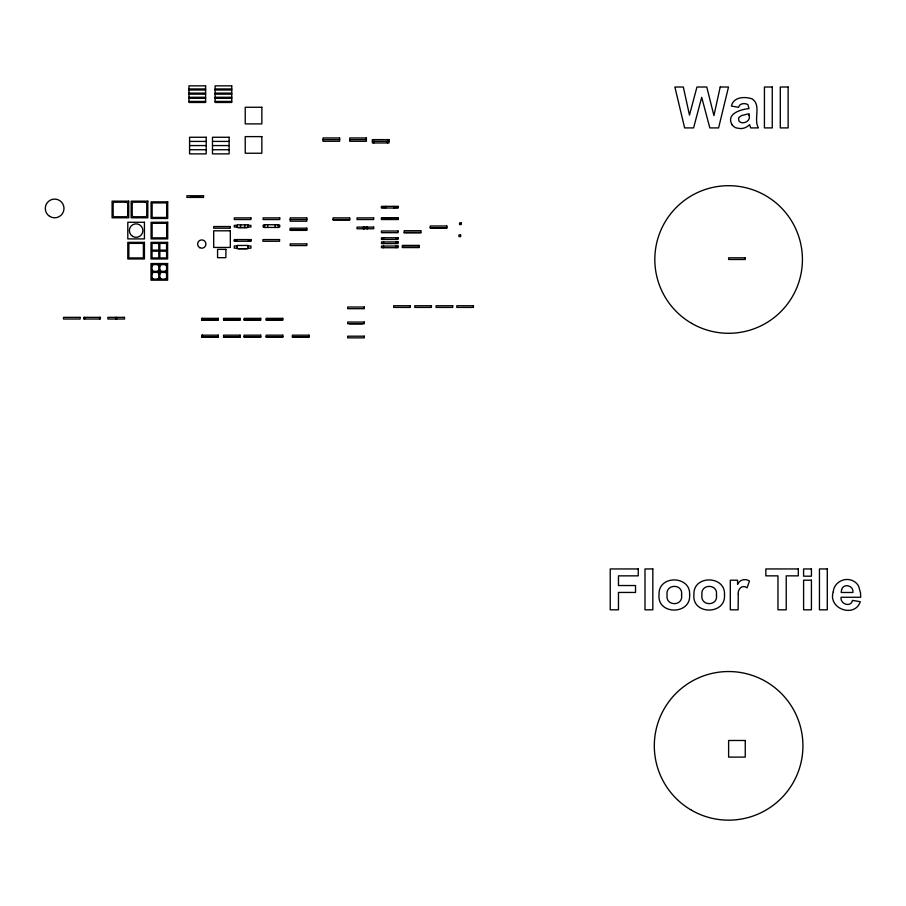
<?xml version="1.0" encoding="UTF-8"?>
<svg xmlns="http://www.w3.org/2000/svg" width="906" height="906" viewBox="0 0 906 906"><rect width="100%" height="100%" fill="white"/><g stroke="black" fill="none" stroke-linecap="round" stroke-linejoin="round"><path stroke-width="1.36" d="M188.969 88.958L205.605 88.958M215.118 88.958L231.743 88.958M188.969 90L205.605 90M215.118 90L231.743 90M188.969 93.114L205.605 93.114M215.118 93.114L231.743 93.114M188.969 94.156L205.605 94.156M215.118 94.156L231.743 94.156M188.969 97.27L205.605 97.27M215.118 97.27L231.743 97.27M188.969 98.312L205.605 98.312M215.118 98.312L231.743 98.312M188.969 101.427L205.605 101.427M215.118 101.427L231.743 101.427M323 139.626L339.625 139.626M349.761 139.626L366.398 139.626M189.569 141.415L206.194 141.415M212.48 141.415L229.116 141.415M372.366 141.279L388.991 141.279M189.569 145.572L206.194 145.572M212.48 145.572L229.116 145.572M189.569 149.728L206.194 149.728M212.48 149.728L229.116 149.728M190.362 197.304L201.132 197.304M381.46 206.874L385.616 206.874M393.929 206.874L398.096 206.874M381.46 207.497L385.616 207.497M393.929 207.497L398.096 207.497M381.46 218.403L398.096 218.403M381.46 219.026L398.096 219.026M290.18 219.546L306.817 219.546M333.08 219.546L349.705 219.546M237.225 225.368L234.292 225.368L234.292 227.032L237.225 227.032M247.995 225.368L250.928 225.368L250.928 227.032L247.995 227.032M430.237 227.666L446.862 227.666M290.18 229.864L306.806 229.864M404.201 232.378L420.837 232.378M234.292 240.724L237.225 241.245M250.928 240.724L247.995 241.245M237.225 245.99L234.292 245.99L234.292 248.176L237.225 248.176M247.995 245.99L250.928 245.99L250.928 248.176L247.995 248.176M402.366 247.055L418.991 247.055M83.771 318.199L84.598 318.199M99.569 318.199L100.396 318.199M115.775 318.199L116.602 318.199M202.48 319.49L209.546 320.011M201.642 319.875L218.278 319.875M223.544 319.875L240.169 319.875M244.065 319.875L260.702 319.875M266.149 319.875L282.774 319.875M292.389 336.839L309.014 336.839M732.093 124.768C725.717 113.703 740.836 109.4 749.013 108.584L747.892 104.575C744.766 102.831 739.511 103.193 738.526 107.327L731.414 106.047C733.373 96.806 744.823 96.364 752.048 98.867C761.742 105.028 753.203 119.094 758.413 127.905L750.655 127.905L749.624 124.666L747.552 126.376A12.333 12.333 0 0 1 740.451 128.573L736.363 127.95A8.562 8.562 0 0 1 732.093 124.768M396.013 237.78L396.013 239.444M396.013 241.925L396.013 243.578M396.013 246.047L396.013 247.712M393.929 206.353L393.929 208.018M387.428 141.279L387.428 142.944M385.616 206.353L385.616 208.018M383.544 237.78L383.544 239.444M383.544 241.925L383.544 243.578M383.544 246.047L383.544 247.712M373.918 141.279L373.918 142.944M367.44 227.123L367.44 228.776M366.919 227.123L366.919 228.776M366.137 227.123L366.137 228.255M364.574 227.123L364.574 228.776M363.804 227.123L363.804 228.776M363.283 227.123L363.283 228.776M362.649 323.725L349.354 323.725M277.293 224.733L279.75 225.254L279.75 226.919L277.293 227.44M275.22 224.733L275.22 227.44M267.655 224.733L267.655 227.44M265.583 224.733L263.125 225.254L263.125 226.919L265.583 227.44M246.772 227.553L238.448 227.553M246.772 248.697L238.448 248.697M244.688 224.847L244.688 227.553M240.532 224.847L240.532 227.553M217.44 320.011L210.373 320.011M202.48 318.346L202.48 320.011M202.48 335.175L202.48 336.839M116.602 317.36L116.602 319.025M115.775 317.36L115.775 319.025M99.569 317.36L99.569 319.025M84.598 317.36L84.598 319.025M158.788 269.795A1.563 1.563 0 0 1 157.225 271.347M161.381 271.347A1.563 1.563 0 0 1 159.83 269.795M152.027 266.149A1.563 1.563 0 0 1 153.59 264.597M157.225 264.597A1.563 1.563 0 0 1 158.788 266.149M153.59 271.347A1.563 1.563 0 0 1 152.027 269.795M161.381 279.15A1.563 1.563 0 0 1 159.83 277.587M159.83 273.952A1.563 1.563 0 0 1 161.381 272.389M157.225 272.389A1.563 1.563 0 0 1 158.788 273.952M153.59 279.15A1.563 1.563 0 0 1 152.027 277.587M165.028 272.389A1.563 1.563 0 0 1 166.579 273.952M158.788 277.587A1.563 1.563 0 0 1 157.225 279.15M166.579 269.795A1.563 1.563 0 0 1 165.028 271.347M152.027 273.952A1.563 1.563 0 0 1 153.59 272.389M166.579 277.587A1.563 1.563 0 0 1 165.028 279.15M165.028 264.597A1.563 1.563 0 0 1 166.579 266.149M159.83 266.149A1.563 1.563 0 0 1 161.381 264.597M738.288 594.415L738.118 609.817L730.293 609.817L730.293 580.202L737.563 580.202L737.563 584.415C739.534 579.704 745.31 578.164 749.477 581.018L747.042 587.847C742.376 584.019 737.359 589.364 738.288 594.415M833.282 591.754C827.518 608.662 854.686 618.458 860.281 601.709L852.478 600.395C850.949 607.824 839.907 604.098 841.074 597.269L860.7 597.269L860.53 593.056L858.707 586.375A12.22 12.22 0 0 0 852.535 580.633C844.301 576.873 833.939 582.592 833.282 591.754M749.013 115.243C751.946 123.171 736.657 126.262 738.832 117.486L741.55 115.572L749.013 113.68L749.013 115.243M689.602 594.925C691.131 615.095 656.884 615.185 659.047 594.596C658.039 574.687 691.052 575.31 689.602 594.925M724.483 594.925C726.023 615.095 691.765 615.185 693.928 594.596C692.92 574.687 725.933 575.31 724.483 594.925M681.55 594.959C683.464 606.544 665.287 606.454 667.076 595.015C665.276 583.657 683.351 583.43 681.55 594.959M716.431 594.959C718.345 606.544 700.168 606.454 701.957 595.015C700.157 583.657 718.232 583.43 716.431 594.959M841.606 589.602L841.21 592.479L852.92 592.479C853.928 585.65 843.633 582.796 841.606 589.602M720.202 87.021L713.928 115.583L706.771 87.021L696.952 87.021L689.477 115.107L683.317 87.021L674.868 87.021L684.63 127.905L693.577 127.905L701.697 97.338L709.84 127.905L718.594 127.905L728.515 87.021L720.202 87.021M205.605 85.844L188.969 85.844L188.969 102.469L205.605 102.469L205.605 85.844M231.743 85.844L215.118 85.844L215.118 102.469L231.743 102.469L231.743 85.844M772.263 87.021L764.426 87.021L764.426 127.905L772.263 127.905L772.263 87.021M788.129 87.021L780.293 87.021L780.293 127.905L788.129 127.905L788.129 87.021M261.857 107.259L245.232 107.259L245.232 123.896L261.857 123.896L261.857 107.259M261.857 136.613L245.232 136.613L245.232 153.239L261.857 153.239L261.857 136.613M206.194 137.259L189.569 137.259L189.569 153.884L206.194 153.884L206.194 137.259M229.116 137.259L212.48 137.259L212.48 153.884L229.116 153.884L229.116 137.259M339.625 137.961L323 137.961L323 141.279L339.625 141.279L339.625 137.961M366.398 137.961L349.761 137.961L349.761 141.279L366.398 141.279L366.398 137.961M388.991 139.626L372.366 139.626L372.366 142.944L388.991 142.944L388.991 139.626M203.544 195.753L186.919 195.753L186.919 197.417L203.544 197.417L203.544 195.753M128.731 201.155L112.095 201.155L112.095 217.791L128.731 217.791L128.731 201.155M147.803 201.155L131.166 201.155L131.166 217.791L147.803 217.791L147.803 201.155M167.712 201.857L151.087 201.857L151.087 218.482L167.712 218.482L167.712 201.857M126.127 202.197L114.7 202.197A1.563 1.563 0 0 0 113.137 203.759L113.137 215.186A1.563 1.563 0 0 0 114.7 216.749L126.127 216.749A1.563 1.563 0 0 0 127.689 215.186L127.689 203.759A1.563 1.563 0 0 0 126.127 202.197M145.198 202.197L133.771 202.197A1.563 1.563 0 0 0 132.208 203.759L132.208 215.186A1.563 1.563 0 0 0 133.771 216.749L145.198 216.749A1.563 1.563 0 0 0 146.761 215.186L146.761 203.759A1.563 1.563 0 0 0 145.198 202.197M166.67 202.899L152.117 202.899L152.117 217.451L166.67 217.451L166.67 202.899M398.096 206.353L381.46 206.353L381.46 208.018L398.096 208.018L398.096 206.353M250.928 217.882L234.292 217.882L234.292 219.546L250.928 219.546L250.928 217.882M279.75 217.882L263.125 217.882L263.125 219.546L279.75 219.546L279.75 217.882M306.817 217.882L290.18 217.882L290.18 221.2L306.817 221.2L306.817 217.882M349.705 217.882L333.08 217.882L333.08 220.056L349.705 220.056L349.705 217.882M373.668 217.882L357.043 217.882L357.043 219.546L373.668 219.546L373.668 217.882M398.096 217.882L381.46 217.882L381.46 219.546L398.096 219.546L398.096 217.882M144.428 222.264L127.803 222.264L127.803 238.901L144.428 238.901L144.428 222.264M167.712 222.264L151.087 222.264L151.087 238.901L167.712 238.901L167.712 222.264M461.222 222.933L459.557 222.933L459.557 224.586L461.222 224.586L461.222 222.933M166.67 223.306L152.117 223.306L152.117 237.859L166.67 237.859L166.67 223.306M247.995 224.847L237.225 224.847L237.225 227.553L247.995 227.553L247.995 224.847M278.527 224.733L264.348 224.733L264.348 227.44L278.527 227.44L278.527 224.733M446.862 226.002L430.237 226.002L430.237 228.187L446.862 228.187L446.862 226.002M230.328 226.545L213.691 226.545L213.691 228.199L230.328 228.199L230.328 226.545M373.668 227.123L357.043 227.123L357.043 228.776L373.668 228.776L373.668 227.123M306.806 228.199L290.18 228.199L290.18 230.373L306.806 230.373L306.806 228.199M420.837 230.724L404.201 230.724L404.201 232.899L420.837 232.899L420.837 230.724M230.328 230.804L213.691 230.804L213.691 247.44L230.328 247.44L230.328 230.804M398.096 231.019L381.46 231.019L381.46 232.683L398.096 232.683L398.096 231.019M460.633 234.937L458.968 234.937L458.968 236.602L460.633 236.602L460.633 234.937M398.096 237.78L381.46 237.78L381.46 239.444L398.096 239.444L398.096 237.78M250.928 239.58L234.292 239.58L234.292 241.245L250.928 241.245L250.928 239.58M279.558 239.58L262.933 239.58L262.933 241.245L279.558 241.245L279.558 239.58M398.096 241.925L381.46 241.925L381.46 243.578L398.096 243.578L398.096 241.925M144.428 242.344L127.803 242.344L127.803 258.969L144.428 258.969L144.428 242.344M167.621 242.344L150.996 242.344L150.996 258.969L167.621 258.969L167.621 242.344M143.386 243.374L128.845 243.374L128.845 257.927L143.386 257.927L143.386 243.374M158.788 243.374L152.027 243.374L152.027 250.135L158.788 250.135L158.788 243.374M166.579 243.374L159.83 243.374L159.83 250.135L166.579 250.135L166.579 243.374M306.806 243.907L290.18 243.907L290.18 245.571L306.806 245.571L306.806 243.907M418.991 245.39L402.366 245.39L402.366 247.576L418.991 247.576L418.991 245.39M247.995 245.469L237.225 245.469L237.225 248.697L247.995 248.697L247.995 245.469M398.096 246.047L381.46 246.047L381.46 247.712L398.096 247.712L398.096 246.047M225.888 249.376L217.576 249.376L217.576 257.689L225.888 257.689L225.888 249.376M158.788 251.177L152.027 251.177L152.027 257.927L158.788 257.927L158.788 251.177M166.579 251.177L159.83 251.177L159.83 257.927L166.579 257.927L166.579 251.177M745.253 257.825L728.617 257.825L728.617 259.49L745.253 259.49L745.253 257.825M167.621 263.555L150.996 263.555L150.996 280.18L167.621 280.18L167.621 263.555M158.788 264.597L152.027 264.597L152.027 271.347L158.788 271.347L158.788 264.597M166.579 264.597L159.83 264.597L159.83 271.347L166.579 271.347L166.579 264.597M158.788 272.389L152.027 272.389L152.027 279.15L158.788 279.15L158.788 272.389M166.579 272.389L159.83 272.389L159.83 279.15L166.579 279.15L166.579 272.389M410.305 305.752L393.68 305.752L393.68 307.417L410.305 307.417L410.305 305.752M431.426 305.752L414.789 305.752L414.789 307.417L431.426 307.417L431.426 305.752M452.728 305.752L436.103 305.752L436.103 307.417L452.728 307.417L452.728 305.752M473.43 305.752L456.805 305.752L456.805 307.417L473.43 307.417L473.43 305.752M364.314 307.032L347.689 307.032L347.689 308.697L364.314 308.697L364.314 307.032M80.124 317.36L63.499 317.36L63.499 319.025L80.124 319.025L80.124 317.36M100.396 317.36L83.771 317.36L83.771 319.025L100.396 319.025L100.396 317.36M124.507 317.36L107.871 317.36L107.871 319.025L124.507 319.025L124.507 317.36M218.278 318.346L201.642 318.346L201.642 320.011L218.278 320.011L218.278 318.346M240.169 318.346L223.544 318.346L223.544 320.011L240.169 320.011L240.169 318.346M260.702 318.346L244.065 318.346L244.065 320.011L260.702 320.011L260.702 318.346M282.774 318.346L266.149 318.346L266.149 320.011L282.774 320.011L282.774 318.346M364.314 322.072L347.689 322.072L347.689 323.725L364.314 323.725L364.314 322.072M218.278 335.175L201.642 335.175L201.642 337.225L218.278 337.225L218.278 335.175M240.169 335.175L223.544 335.175L223.544 337.225L240.169 337.225L240.169 335.175M260.702 335.175L244.065 335.175L244.065 337.225L260.702 337.225L260.702 335.175M282.774 335.175L266.149 335.175L266.149 337.225L282.774 337.225L282.774 335.175M309.014 335.175L292.389 335.175L292.389 337.225L309.014 337.225L309.014 335.175M364.314 336.194L347.689 336.194L347.689 337.859L364.314 337.859L364.314 336.194M218.278 336.704L201.642 336.704L218.278 336.839M240.169 336.704L223.544 336.704L240.169 336.839M260.702 336.704L244.065 336.704L260.702 336.839M282.774 336.704L266.149 336.704L282.774 336.839M638.243 568.945L610.225 568.945L610.225 609.817L618.47 609.817L618.47 592.445L635.536 592.445L635.536 585.536L618.47 585.536L618.47 575.854L638.243 575.854L638.243 568.945M652.83 568.945L644.993 568.945L644.993 609.817L652.83 609.817L652.83 568.945M798.322 568.945L765.842 568.945L765.842 575.854L777.971 575.854L777.971 609.817L786.227 609.817L786.227 575.854L798.322 575.854L798.322 568.945M811.425 568.945L803.599 568.945L803.599 576.193L811.425 576.193L811.425 568.945M827.291 568.945L819.454 568.945L819.454 609.817L827.291 609.817L827.291 568.945M811.425 580.202L803.599 580.202L803.599 609.817L811.425 609.817L811.425 580.202M745.253 740.485L728.617 740.485L728.617 757.11L745.253 757.11L745.253 740.485M199.705 247.655A4.156 4.156 0 0 0 205.934 244.054A4.156 4.156 0 0 0 199.705 240.452A4.156 4.156 0 0 0 199.705 247.655M132.74 236.432A6.761 6.761 0 0 0 142.876 230.588A6.761 6.761 0 0 0 132.74 224.733A6.761 6.761 0 0 0 132.74 236.432M691.72 323.397A73.794 73.794 0 0 0 802.422 259.49A73.794 73.794 0 0 0 691.72 195.583A73.794 73.794 0 0 0 691.72 323.397M691.459 810.202A74.315 74.315 0 0 0 802.931 745.842A74.315 74.315 0 0 0 691.459 681.493A74.315 74.315 0 0 0 691.459 810.202M49.547 216.296A9.354 9.354 0 0 0 63.986 208.924A9.354 9.354 0 0 0 50.385 200.113A9.354 9.354 0 0 0 49.547 216.296"/></g></svg>
